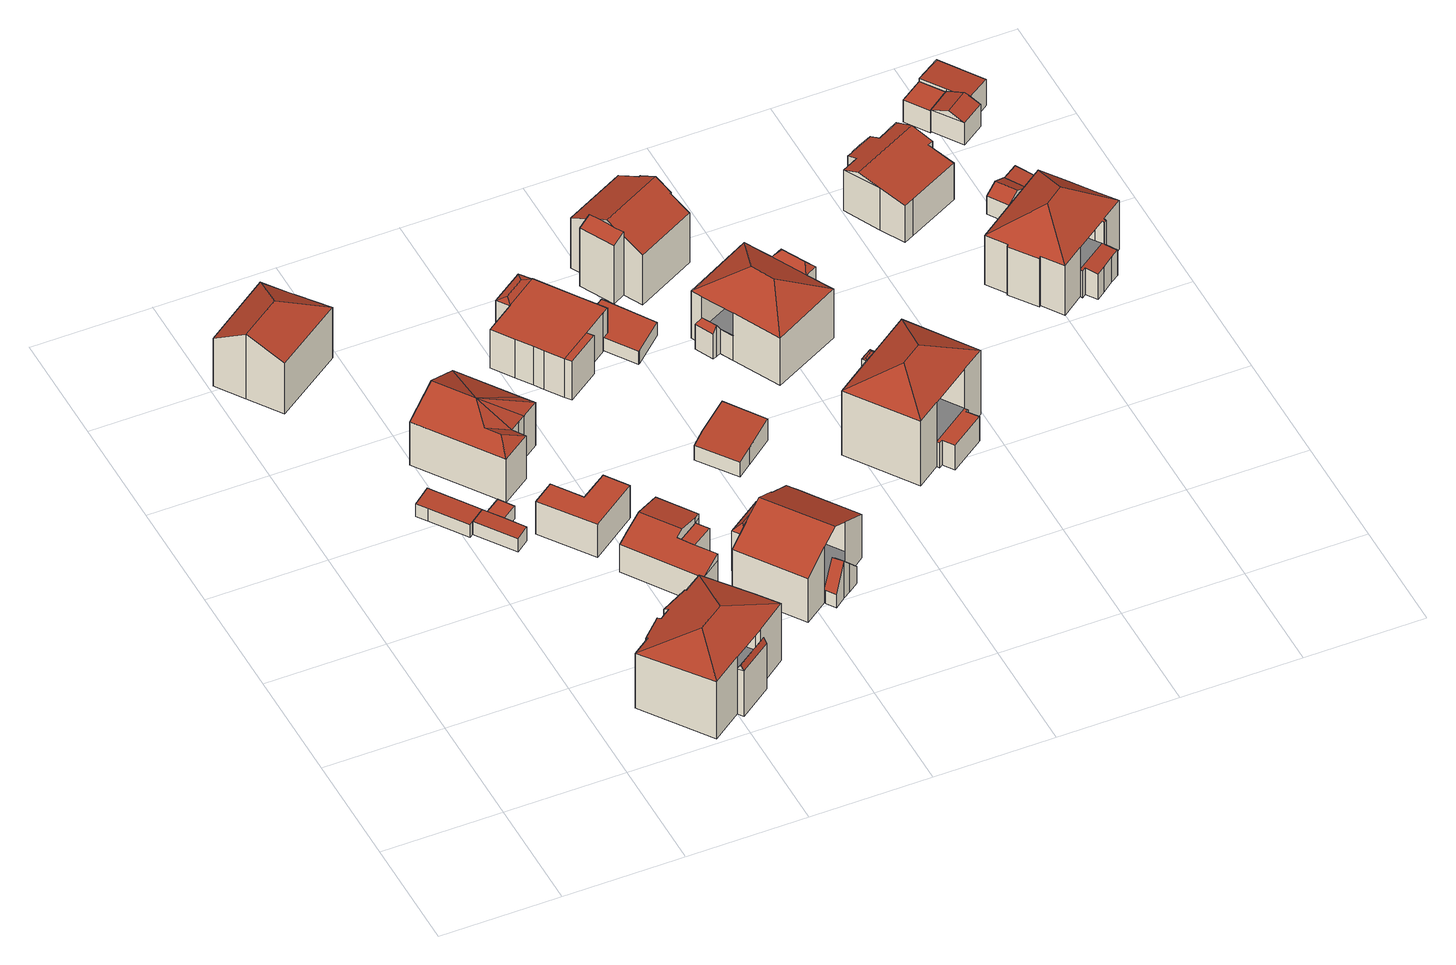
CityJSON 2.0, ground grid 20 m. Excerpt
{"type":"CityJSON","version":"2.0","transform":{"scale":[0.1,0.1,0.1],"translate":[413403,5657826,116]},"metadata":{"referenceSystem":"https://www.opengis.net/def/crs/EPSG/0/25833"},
"CityObjects":{
"building1":{"type":"Building","attributes":{"Dachtyp_tdc":"tdcPolyFlatRoof","Gemeindeschluessel":14612000,"Dachneigung":3.88,"QualitaetDacherkennung":77,"Geometrietyp2DReferenz":"3000","measuredHeight":2.79,"function":"31001_9998","roofType":"2100"},"geometry":[{"type":"Solid","lod":"2","boundaries":[[[[0,1,2,3]],[[1,4,5,2]],[[4,6,7,5]],[[6,8,9,7]],[[8,10,11,9]],[[10,0,3,11]],[[10,8,6,4,1,0]],[[3,2,5,7,9,11]]]],"semantics":{"surfaces":[{"type":"WallSurface"},{"type":"RoofSurface"},{"type":"GroundSurface"}],"values":[[0,0,0,0,0,0,1,2]]}}]},
"building2":{"type":"Building","attributes":{"Dachtyp_tdc":"tdcHipAndGableRoof","Gemeindeschluessel":14612000,"Dachneigung":22.77,"QualitaetDacherkennung":29,"Geometrietyp2DReferenz":"3000","measuredHeight":12.88,"function":"31001_9998","roofType":"5000"},"geometry":[{"type":"Solid","lod":"2","boundaries":[[[[12,13,14,15]],[[13,16,17,14]],[[16,18,19,17]],[[18,20,21,19]],[[20,22,23,21]],[[22,24,25,23]],[[24,12,15,25]],[[20,18,16,13,26]],[[13,12,24,26]],[[24,22,20,26]],[[15,14,17,19,21,23,25]]]],"semantics":{"surfaces":[{"type":"WallSurface"},{"type":"RoofSurface"},{"type":"GroundSurface"}],"values":[[0,0,0,0,0,0,0,1,1,1,2]]}}]},
"building3":{"type":"Building","attributes":{"Dachtyp_tdc":"tdcPolyFlatRoof","Gemeindeschluessel":14612000,"Dachneigung":3.84,"QualitaetDacherkennung":67,"Geometrietyp2DReferenz":"3000","measuredHeight":2.72,"function":"31001_9998","roofType":"2100"},"geometry":[{"type":"Solid","lod":"2","boundaries":[[[[8,6,7,9]],[[6,27,28,7]],[[27,29,30,28]],[[29,31,32,30]],[[31,33,34,32]],[[33,8,9,34]],[[33,31,29,27,6,8]],[[9,7,28,30,32,34]]]],"semantics":{"surfaces":[{"type":"WallSurface"},{"type":"RoofSurface"},{"type":"GroundSurface"}],"values":[[0,0,0,0,0,0,1,2]]}}]},
"building4":{"type":"Building","attributes":{"Gemeindeschluessel":14612000,"Geometrietyp2DReferenz":"3000","function":"31001_9998","roofType":"9999"},"children":["building4-1","building4-2"]},
"building4-1":{"type":"BuildingPart","attributes":{"Dachtyp_tdc":"tdcHipRoof","Dachneigung":20.56,"QualitaetDacherkennung":56,"Geometrietyp2DReferenz":"3000","measuredHeight":13.56,"roofType":"3200"},"parents":["building4"],"geometry":[{"type":"MultiSurface","lod":"2","boundaries":[[[35,36,37,38]],[[36,39,40,37]],[[39,41,42,40]],[[41,43,44,42]],[[43,45,46,44]],[[45,47,48,46]],[[47,49,50,48]],[[49,51,52,50]],[[51,53,54,52]],[[53,55,56,54]],[[55,57,58,56]],[[57,59,60,58]],[[59,61,62,60]],[[61,63,64,65,62]],[[35,38,66]],[[61,59,57,67]],[[39,36,68]],[[57,55,53,51,49,47,45,43,41,39,68,67]],[[36,35,63,61,67,68]],[[37,40,42,44,46,48,50,52,54,56,58,60,62,65,38]]],"semantics":{"surfaces":[{"type":"WallSurface"},{"type":"RoofSurface"},{"type":"GroundSurface"}],"values":[0,0,0,0,0,0,0,0,0,0,0,0,0,0,0,1,1,1,1,2]}}]},
"building4-2":{"type":"BuildingPart","attributes":{"Dachtyp_tdc":"tdcFreeFormRoof","Dachneigung":62.43,"QualitaetDacherkennung":20,"Geometrietyp2DReferenz":"3000","measuredHeight":9.99,"roofType":"5000"},"parents":["building4"],"geometry":[{"type":"MultiSurface","lod":"2","boundaries":[[[64,69,70,65]],[[69,71,72,70]],[[71,66,38,72]],[[73,66,71]],[[74,73,71,69]],[[74,69,64]],[[73,74,64,66]],[[65,70,72,38]]],"semantics":{"surfaces":[{"type":"WallSurface"},{"type":"RoofSurface"},{"type":"GroundSurface"}],"values":[0,0,0,0,1,0,1,2]}}]},
"building5":{"type":"Building","attributes":{"Dachtyp_tdc":"tdcPolyFlatRoof","Gemeindeschluessel":14612000,"Dachneigung":0,"QualitaetDacherkennung":68,"Geometrietyp2DReferenz":"3000","measuredHeight":2.63,"function":"31001_9998","roofType":"1000"},"geometry":[{"type":"Solid","lod":"2","boundaries":[[[[29,27,75,76]],[[27,77,78,75]],[[77,79,80,78]],[[79,29,76,80]],[[79,77,27,29]],[[76,75,78,80]]]],"semantics":{"surfaces":[{"type":"WallSurface"},{"type":"RoofSurface"},{"type":"GroundSurface"}],"values":[[0,0,0,0,1,2]]}}]},
"building6":{"type":"Building","attributes":{"Dachtyp_tdc":"tdcPolyFlatRoof","Gemeindeschluessel":14612000,"Dachneigung":6.63,"QualitaetDacherkennung":47,"Geometrietyp2DReferenz":"3000","measuredHeight":3,"function":"31001_9998","roofType":"2100"},"geometry":[{"type":"Solid","lod":"2","boundaries":[[[[81,82,19,83]],[[82,84,17,19]],[[84,85,86,17]],[[85,81,83,86]],[[85,84,82,81]],[[83,19,17,86]]]],"semantics":{"surfaces":[{"type":"WallSurface"},{"type":"RoofSurface"},{"type":"GroundSurface"}],"values":[[0,0,0,0,1,2]]}}]},
"building7":{"type":"Building","attributes":{"Dachtyp_tdc":"tdcFreeFormRoof","Gemeindeschluessel":14612000,"Dachneigung":26.61,"QualitaetDacherkennung":34,"Geometrietyp2DReferenz":"3000","measuredHeight":11.72,"function":"31001_9998","roofType":"5000"},"geometry":[{"type":"Solid","lod":"2","boundaries":[[[[87,88,89,90]],[[88,91,92,89]],[[91,93,94,92]],[[93,95,96,94]],[[95,97,98,96]],[[97,99,100,98]],[[99,101,102,100]],[[101,103,104,102]],[[103,87,90,104]],[[105,106,103,101]],[[97,101,99]],[[107,97,95]],[[107,101,97]],[[101,107,105]],[[93,107,95]],[[91,107,93]],[[107,91,108]],[[108,91,88]],[[106,105,107,108,88,87]],[[106,87,103]],[[90,89,92,94,96,98,100,102,104]]]],"semantics":{"surfaces":[{"type":"WallSurface"},{"type":"RoofSurface"},{"type":"GroundSurface"}],"values":[[0,0,0,0,0,0,0,0,0,1,1,1,1,1,1,1,1,0,1,1,2]]}}]},
"building8":{"type":"Building","attributes":{"Dachtyp_tdc":"tdcPolyFlatRoof","Gemeindeschluessel":14612000,"Dachneigung":0,"QualitaetDacherkennung":71,"Geometrietyp2DReferenz":"3000","measuredHeight":6.47,"function":"31001_9998","roofType":"1000"},"geometry":[{"type":"Solid","lod":"2","boundaries":[[[[109,110,111,112]],[[110,113,114,111]],[[113,115,116,114]],[[115,117,118,116]],[[117,119,120,118]],[[119,109,112,120]],[[119,117,115,113,110,109]],[[112,111,114,116,118,120]]]],"semantics":{"surfaces":[{"type":"WallSurface"},{"type":"RoofSurface"},{"type":"GroundSurface"}],"values":[[0,0,0,0,0,0,1,2]]}}]},
"building9":{"type":"Building","attributes":{"Dachtyp_tdc":"tdcFreeFormRoof","Gemeindeschluessel":14612000,"Dachneigung":18.5,"QualitaetDacherkennung":29,"Geometrietyp2DReferenz":"3000","measuredHeight":7.37,"function":"31001_9998","roofType":"5000"},"geometry":[{"type":"Solid","lod":"2","boundaries":[[[[121,122,123,124]],[[122,125,126,123]],[[125,127,128,126]],[[127,129,130,128]],[[129,131,132,130]],[[131,133,134,132]],[[133,135,136,134]],[[135,137,138,136]],[[137,121,124,138]],[[139,140,141,142,143,144,131,129]],[[145,146,143,142,147]],[[137,145,147,121]],[[121,147,142,141,122]],[[135,146,145,137]],[[131,144,133]],[[133,144,143,146,135]],[[122,141,140,125]],[[125,140,139,127]],[[127,139,129]],[[124,123,126,128,130,132,134,136,138]]]],"semantics":{"surfaces":[{"type":"WallSurface"},{"type":"RoofSurface"},{"type":"GroundSurface"}],"values":[[0,0,0,0,0,0,0,0,0,1,1,0,0,0,0,0,0,0,0,2]]}}]},
"building10":{"type":"Building","attributes":{"Dachtyp_tdc":"tdcPolyFlatRoof","Gemeindeschluessel":14612000,"Dachneigung":0,"QualitaetDacherkennung":7,"Geometrietyp2DReferenz":"3000","measuredHeight":5.4,"function":"31001_9998","roofType":"1000"},"geometry":[{"type":"Solid","lod":"2","boundaries":[[[[148,149,150,151]],[[149,152,153,150]],[[152,154,155,153]],[[154,148,151,155]],[[154,152,149,148]],[[151,150,153,155]]]],"semantics":{"surfaces":[{"type":"WallSurface"},{"type":"RoofSurface"},{"type":"GroundSurface"}],"values":[[0,0,0,0,1,2]]}}]},
"building11":{"type":"Building","attributes":{"Gemeindeschluessel":14612000,"Geometrietyp2DReferenz":"3000","function":"31001_9998","roofType":"9999"},"children":["building11-1","building11-2","building11-3"]},
"building11-1":{"type":"BuildingPart","attributes":{"Dachtyp_tdc":"tdcFreeFormRoof","Dachneigung":44.23,"QualitaetDacherkennung":26,"Geometrietyp2DReferenz":"3000","measuredHeight":9.1,"roofType":"5000"},"parents":["building11"],"geometry":[{"type":"MultiSurface","lod":"2","boundaries":[[[156,157,158,159]],[[157,160,161,158]],[[160,162,163,161]],[[164,162,160]],[[165,164,160,157]],[[165,157,156]],[[164,165,156,166,162]],[[158,161,163,167,159]]],"semantics":{"surfaces":[{"type":"WallSurface"},{"type":"RoofSurface"},{"type":"GroundSurface"}],"values":[0,0,0,1,1,1,1,2]}}]},
"building11-2":{"type":"BuildingPart","attributes":{"Dachtyp_tdc":"tdcGableRoof","Dachneigung":46.18,"QualitaetDacherkennung":14,"Geometrietyp2DReferenz":"3000","measuredHeight":7.28,"roofType":"3100"},"parents":["building11"],"geometry":[{"type":"MultiSurface","lod":"2","boundaries":[[[168,169,170,171]],[[169,172,173,170]],[[172,174,175,173]],[[174,176,177,175]],[[176,178,179,177]],[[178,180,181,179]],[[180,182,183,181]],[[182,184,185,183]],[[178,176,174,172,169,168,186,187]],[[187,184,182,180,178]],[[185,188,189,171,170,173,175,177,179,181,183]]],"semantics":{"surfaces":[{"type":"WallSurface"},{"type":"RoofSurface"},{"type":"GroundSurface"}],"values":[0,0,0,0,0,0,0,0,1,1,2]}}]},
"building11-3":{"type":"BuildingPart","attributes":{"Dachtyp_tdc":"tdcGableRoof","Dachneigung":27.07,"QualitaetDacherkennung":58,"Geometrietyp2DReferenz":"3000","measuredHeight":12.75,"roofType":"3100"},"parents":["building11"],"geometry":[{"type":"MultiSurface","lod":"2","boundaries":[[[190,191,159,192]],[[191,156,159]],[[193,194,195,163,162]],[[194,196,197,195]],[[196,198,199,197]],[[198,200,201,199]],[[200,202,203,201]],[[202,204,170,203]],[[204,205,168,171,170]],[[206,207,208,185,184]],[[207,190,192,208]],[[209,205,204,202,200,198,196,194,193,210]],[[210,191,190,207,206,209]],[[192,159,167,163,195,197,199,201,203,170,171,189,188,185,208]]],"semantics":{"surfaces":[{"type":"WallSurface"},{"type":"RoofSurface"},{"type":"GroundSurface"}],"values":[0,0,0,0,0,0,0,0,0,0,0,1,1,2]}}]},
"building12":{"type":"Building","attributes":{"Gemeindeschluessel":14612000,"Geometrietyp2DReferenz":"3000","function":"31001_9998","roofType":"9999"},"children":["building12-1","building12-2","building12-3"]},
"building12-1":{"type":"BuildingPart","attributes":{"Dachtyp_tdc":"tdcFreeFormRoof","Dachneigung":14.21,"QualitaetDacherkennung":12,"Geometrietyp2DReferenz":"3000","measuredHeight":7.88,"roofType":"5000"},"parents":["building12"],"geometry":[{"type":"MultiSurface","lod":"2","boundaries":[[[211,212,213,214]],[[212,215,216,213]],[[215,217,218,216]],[[219,217,215]],[[220,219,215,212]],[[220,212,211]],[[219,220,211,217]],[[214,213,216,218]]],"semantics":{"surfaces":[{"type":"WallSurface"},{"type":"RoofSurface"},{"type":"GroundSurface"}],"values":[0,0,0,1,1,1,1,2]}}]},
"building12-2":{"type":"BuildingPart","attributes":{"Dachtyp_tdc":"tdcPolyFlatRoof","Dachneigung":0,"QualitaetDacherkennung":59,"Geometrietyp2DReferenz":"3000","measuredHeight":7.73,"roofType":"1000"},"parents":["building12"],"geometry":[{"type":"MultiSurface","lod":"2","boundaries":[[[221,222,223,224]],[[222,225,226,223]],[[221,224,227,228]],[[228,225,222,221]],[[224,223,226,227]]],"semantics":{"surfaces":[{"type":"WallSurface"},{"type":"RoofSurface"},{"type":"GroundSurface"}],"values":[0,0,0,1,2]}}]},
"building12-3":{"type":"BuildingPart","attributes":{"Dachtyp_tdc":"tdcPolyFlatRoof","Dachneigung":0,"QualitaetDacherkennung":80,"Geometrietyp2DReferenz":"3000","measuredHeight":7.68,"roofType":"1000"},"parents":["building12"],"geometry":[{"type":"MultiSurface","lod":"2","boundaries":[[[225,229,230,226]],[[229,231,232,230]],[[231,233,234,232]],[[233,235,236,234]],[[235,237,214,236]],[[237,211,214]],[[238,239,240,218,217]],[[239,241,242,240]],[[241,243,244,242]],[[243,228,227,244]],[[228,243,241,239,238,237,235,233,231,229,225]],[[226,230,232,234,236,214,218,240,242,244,227]]],"semantics":{"surfaces":[{"type":"WallSurface"},{"type":"RoofSurface"},{"type":"GroundSurface"}],"values":[0,0,0,0,0,0,0,0,0,0,1,2]}}]},
"building13":{"type":"Building","attributes":{"Dachtyp_tdc":"tdcPolyFlatRoof","Gemeindeschluessel":14612000,"Dachneigung":9.21,"QualitaetDacherkennung":53,"Geometrietyp2DReferenz":"3000","measuredHeight":4.32,"function":"31001_9998","roofType":"2100"},"geometry":[{"type":"Solid","lod":"2","boundaries":[[[[245,246,247,248]],[[246,249,250,247]],[[249,251,252,250]],[[251,253,254,252]],[[253,255,256,254]],[[255,245,248,256]],[[255,253,251,249,246,245]],[[248,247,250,252,254,256]]]],"semantics":{"surfaces":[{"type":"WallSurface"},{"type":"RoofSurface"},{"type":"GroundSurface"}],"values":[[0,0,0,0,0,0,1,2]]}}]},
"building14":{"type":"Building","attributes":{"Dachtyp_tdc":"tdcPolyFlatRoof","Gemeindeschluessel":14612000,"Dachneigung":0,"QualitaetDacherkennung":70,"Geometrietyp2DReferenz":"3000","measuredHeight":2.51,"function":"31001_9998","roofType":"1000"},"geometry":[{"type":"Solid","lod":"2","boundaries":[[[[257,258,259,260]],[[258,261,262,259]],[[261,263,264,262]],[[263,265,266,264]],[[265,267,268,266]],[[267,269,270,268]],[[269,257,260,270]],[[269,267,265,263,261,258,257]],[[260,259,262,264,266,268,270]]]],"semantics":{"surfaces":[{"type":"WallSurface"},{"type":"RoofSurface"},{"type":"GroundSurface"}],"values":[[0,0,0,0,0,0,0,1,2]]}}]},
"building15":{"type":"Building","attributes":{"Gemeindeschluessel":14612000,"Geometrietyp2DReferenz":"3000","function":"31001_9998","roofType":"9999"},"children":["building15-1","building15-2"]},
"building15-1":{"type":"BuildingPart","attributes":{"Dachtyp_tdc":"tdcPolyFlatRoof","Dachneigung":22.62,"QualitaetDacherkennung":53,"Geometrietyp2DReferenz":"3000","measuredHeight":12.6,"roofType":"2100"},"parents":["building15"],"geometry":[{"type":"MultiSurface","lod":"2","boundaries":[[[271,272,273,274]],[[272,275,273]],[[276,277,278,279,280]],[[277,271,274,278]],[[277,276,281,282,283,272,271]],[[274,273,284,279,278]]],"semantics":{"surfaces":[{"type":"WallSurface"},{"type":"RoofSurface"},{"type":"GroundSurface"}],"values":[0,0,0,0,1,2]}}]},
"building15-2":{"type":"BuildingPart","attributes":{"Dachtyp_tdc":"tdcGableRoof","Dachneigung":26.58,"QualitaetDacherkennung":43,"Geometrietyp2DReferenz":"3000","measuredHeight":13.35,"roofType":"3100"},"parents":["building15"],"geometry":[{"type":"MultiSurface","lod":"2","boundaries":[[[285,286,287,288]],[[286,280,279,287]],[[275,289,290,273]],[[289,291,292,290]],[[291,293,294,292]],[[293,295,296,294]],[[295,297,298,296]],[[297,299,300,298]],[[299,301,302,300]],[[301,285,288,302]],[[297,295,293,291,289,275,283,303]],[[303,281,280,286,285,301,299,297]],[[288,287,279,284,273,290,292,294,296,298,300,302]]],"semantics":{"surfaces":[{"type":"WallSurface"},{"type":"RoofSurface"},{"type":"GroundSurface"}],"values":[0,0,0,0,0,0,0,0,0,0,1,1,2]}}]},
"building16":{"type":"Building","attributes":{"Gemeindeschluessel":14612000,"Geometrietyp2DReferenz":"3000","function":"31001_9998","roofType":"9999"},"children":["building16-1","building16-2","building16-3"]},
"building16-1":{"type":"BuildingPart","attributes":{"Dachtyp_tdc":"tdcFreeFormRoof","Dachneigung":47.54,"QualitaetDacherkennung":11,"Geometrietyp2DReferenz":"3000","measuredHeight":10.95,"roofType":"5000"},"parents":["building16"],"geometry":[{"type":"MultiSurface","lod":"2","boundaries":[[[304,305,306,307]],[[305,308,309,306]],[[308,310,311,309]],[[310,312,313,311]],[[314,315,316,317]],[[315,304,307,316]],[[312,310,308,318]],[[308,305,319,318]],[[305,304,315,314,319]],[[314,312,318,319]],[[307,306,309,311,313,317,316]]],"semantics":{"surfaces":[{"type":"WallSurface"},{"type":"RoofSurface"},{"type":"GroundSurface"}],"values":[0,0,0,0,0,0,1,1,1,1,2]}}]},
"building16-2":{"type":"BuildingPart","attributes":{"Dachtyp_tdc":"tdcHipRoof","Dachneigung":27.1,"QualitaetDacherkennung":81,"Geometrietyp2DReferenz":"3000","measuredHeight":12.8,"roofType":"3200"},"parents":["building16"],"geometry":[{"type":"MultiSurface","lod":"2","boundaries":[[[320,321,322]],[[320,323,324,321]],[[323,325,326,324]],[[325,327,328,326]],[[327,329,317,328]],[[329,314,317]],[[330,331,332,313]],[[331,333,334,332]],[[333,335,336,334]],[[335,337,336]],[[333,331,338]],[[325,323,339]],[[331,330,329,327,325,339,338]],[[323,320,335,333,338,339]],[[321,324,326,328,317,313,332,334,336]]],"semantics":{"surfaces":[{"type":"WallSurface"},{"type":"RoofSurface"},{"type":"GroundSurface"}],"values":[0,0,0,0,0,0,0,0,0,0,1,1,1,1,2]}}]},
"building16-3":{"type":"BuildingPart","attributes":{"Dachtyp_tdc":"tdcFreeFormRoof","Dachneigung":57.87,"QualitaetDacherkennung":20,"Geometrietyp2DReferenz":"3000","measuredHeight":6.08,"roofType":"5000"},"parents":["building16"],"geometry":[{"type":"MultiSurface","lod":"2","boundaries":[[[337,340,336]],[[340,341,342,336]],[[341,343,344,342]],[[343,345,346,344]],[[345,347,348,346]],[[347,322,321,348]],[[343,341,340,337,322,349]],[[322,347,349]],[[347,345,343,349]],[[321,336,342,344,346,348]]],"semantics":{"surfaces":[{"type":"WallSurface"},{"type":"RoofSurface"},{"type":"GroundSurface"}],"values":[0,0,0,0,0,0,1,1,1,2]}}]},
"building17":{"type":"Building","attributes":{"Dachtyp_tdc":"tdcFreeFormRoof","Gemeindeschluessel":14612000,"Dachneigung":11.25,"QualitaetDacherkennung":22,"Geometrietyp2DReferenz":"3000","measuredHeight":12.79,"function":"31001_9998","roofType":"5000"},"geometry":[{"type":"Solid","lod":"2","boundaries":[[[[350,351,352,353]],[[351,354,355,352]],[[354,356,357,355]],[[356,350,353,357]],[[358,356,354]],[[359,358,354,351]],[[359,351,350]],[[358,359,350,356]],[[353,352,355,357]]]],"semantics":{"surfaces":[{"type":"WallSurface"},{"type":"RoofSurface"},{"type":"GroundSurface"}],"values":[[0,0,0,0,1,1,1,1,2]]}}]},
"building18":{"type":"Building","attributes":{"Gemeindeschluessel":14612000,"Geometrietyp2DReferenz":"3000","function":"31001_9998","roofType":"9999"},"children":["building18-1","building18-2"]},
"building18-1":{"type":"BuildingPart","attributes":{"Dachtyp_tdc":"tdcPolyFlatRoof","Dachneigung":0,"QualitaetDacherkennung":44,"Geometrietyp2DReferenz":"3000","measuredHeight":4.86,"roofType":"1000"},"parents":["building18"],"geometry":[{"type":"MultiSurface","lod":"2","boundaries":[[[360,361,362,363]],[[361,364,365,362]],[[364,366,367,365]],[[366,368,369,367]],[[368,370,371,369]],[[370,372,373,371]],[[372,374,375,373]],[[372,370,368,366,364,361,360,374]],[[375,363,362,365,367,369,371,373]]],"semantics":{"surfaces":[{"type":"WallSurface"},{"type":"RoofSurface"},{"type":"GroundSurface"}],"values":[0,0,0,0,0,0,0,1,2]}}]},
"building18-2":{"type":"BuildingPart","attributes":{"Dachtyp_tdc":"tdcHipRoof","Dachneigung":24.81,"QualitaetDacherkennung":68,"Geometrietyp2DReferenz":"3000","measuredHeight":15.86,"roofType":"3200"},"parents":["building18"],"geometry":[{"type":"MultiSurface","lod":"2","boundaries":[[[376,375,374]],[[376,377,378,375]],[[377,379,380,378]],[[379,381,353,380]],[[381,382,357,353]],[[382,383,384,357]],[[383,385,386,384]],[[385,387,363,386]],[[387,360,363]],[[385,383,388]],[[379,377,389]],[[383,382,381,379,389,388]],[[377,376,387,385,388,389]],[[375,378,380,353,357,384,386,363]]],"semantics":{"surfaces":[{"type":"WallSurface"},{"type":"RoofSurface"},{"type":"GroundSurface"}],"values":[0,0,0,0,0,0,0,0,0,1,1,1,1,2]}}]},
"building19":{"type":"Building","attributes":{"Dachtyp_tdc":"tdcFreeFormRoof","Gemeindeschluessel":14612000,"Dachneigung":12.96,"QualitaetDacherkennung":53,"Geometrietyp2DReferenz":"3000","measuredHeight":9.21,"function":"31001_9998","roofType":"5000"},"geometry":[{"type":"Solid","lod":"2","boundaries":[[[[390,391,392,393]],[[391,394,395,392]],[[394,396,397,395]],[[396,398,399,397]],[[398,400,401,399]],[[400,402,403,401]],[[402,404,405,403]],[[404,406,407,405]],[[406,408,409,407]],[[408,410,411,409]],[[410,412,413,411]],[[412,414,415,413]],[[414,416,417,415]],[[416,418,419,417]],[[418,420,421,419]],[[420,390,393,421]],[[422,410,408,406,404,402,400,398,396,394,391,423]],[[418,416,414,412,422,423,390,420]],[[391,390,423]],[[412,410,422]],[[393,392,395,397,399,401,403,405,407,409,411,413,415,417,419,421]]]],"semantics":{"surfaces":[{"type":"WallSurface"},{"type":"RoofSurface"},{"type":"GroundSurface"}],"values":[[0,0,0,0,0,0,0,0,0,0,0,0,0,0,0,0,1,1,0,0,2]]}}]},
"building20":{"type":"Building","attributes":{"Gemeindeschluessel":14612000,"Geometrietyp2DReferenz":"3000","function":"31001_9998","roofType":"9999"},"children":["building20-1","building20-2"]},
"building20-1":{"type":"BuildingPart","attributes":{"Dachtyp_tdc":"tdcFreeFormRoof","Dachneigung":30.72,"QualitaetDacherkennung":53,"Geometrietyp2DReferenz":"3000","measuredHeight":13.81,"roofType":"5000"},"parents":["building20"],"geometry":[{"type":"MultiSurface","lod":"2","boundaries":[[[424,425,426,427]],[[425,428,429,426]],[[428,430,431,429]],[[430,432,433,431]],[[432,434,435,433]],[[434,436,437,435]],[[436,438,439,437]],[[438,440,441,439]],[[440,442,443,444,441]],[[445,446,447]],[[445,448,449,446]],[[448,450,451,449]],[[450,452,453,451]],[[452,424,427,453]],[[448,445,454,442,440,438,436,455,456]],[[436,434,432,430,455]],[[430,428,456,455]],[[428,425,424,452,450,448,456]],[[427,426,429,431,433,435,437,439,441,444,457,446,449,451,453]]],"semantics":{"surfaces":[{"type":"WallSurface"},{"type":"RoofSurface"},{"type":"GroundSurface"}],"values":[0,0,0,0,0,0,0,0,0,0,0,0,0,0,1,1,1,1,2]}}]},
"building20-2":{"type":"BuildingPart","attributes":{"Dachtyp_tdc":"tdcPolyFlatRoof","Dachneigung":8.8,"QualitaetDacherkennung":39,"Geometrietyp2DReferenz":"3000","measuredHeight":5.37,"roofType":"2100"},"parents":["building20"],"geometry":[{"type":"MultiSurface","lod":"2","boundaries":[[[443,458,459,444]],[[458,460,461,459]],[[460,462,463,461]],[[462,464,465,463]],[[464,466,467,465]],[[466,468,469,467]],[[447,468,466,464,462,460,458,443,470]],[[457,444,459,461,463,465,467,469,446]],[[468,447,446,469]]],"semantics":{"surfaces":[{"type":"WallSurface"},{"type":"RoofSurface"},{"type":"GroundSurface"}],"values":[0,0,0,0,0,0,1,2,0]}}]},
"building21":{"type":"Building","attributes":{"Dachtyp_tdc":"tdcGableRoof","Gemeindeschluessel":14612000,"Dachneigung":24.05,"QualitaetDacherkennung":70,"Geometrietyp2DReferenz":"3000","measuredHeight":4.69,"function":"31001_9998","roofType":"3100"},"geometry":[{"type":"Solid","lod":"2","boundaries":[[[[471,472,473,474]],[[472,475,476,473]],[[475,477,478,476]],[[477,471,474,478]],[[475,472,479]],[[471,477,480]],[[472,471,480,479]],[[477,475,479,480]],[[474,473,476,478]]]],"semantics":{"surfaces":[{"type":"WallSurface"},{"type":"RoofSurface"},{"type":"GroundSurface"}],"values":[[0,0,0,0,0,0,1,1,2]]}}]},
"building22":{"type":"Building","attributes":{"Dachtyp_tdc":"tdcPolyFlatRoof","Gemeindeschluessel":14612000,"Dachneigung":4.21,"QualitaetDacherkennung":64,"Geometrietyp2DReferenz":"3000","measuredHeight":3.36,"function":"31001_9998","roofType":"2100"},"geometry":[{"type":"Solid","lod":"2","boundaries":[[[[481,482,483,484]],[[482,485,486,483]],[[485,487,488,486]],[[487,481,484,488]],[[487,485,482,481]],[[484,483,486,488]]]],"semantics":{"surfaces":[{"type":"WallSurface"},{"type":"RoofSurface"},{"type":"GroundSurface"}],"values":[[0,0,0,0,1,2]]}}]},
"building23":{"type":"Building","attributes":{"Dachtyp_tdc":"tdcPolyFlatRoof","Gemeindeschluessel":14612000,"Dachneigung":0,"QualitaetDacherkennung":74,"Geometrietyp2DReferenz":"3000","measuredHeight":4.36,"function":"31001_9998","roofType":"1000"},"geometry":[{"type":"Solid","lod":"2","boundaries":[[[[489,490,491,492]],[[490,493,494,491]],[[493,495,496,494]],[[495,489,492,496]],[[495,493,490,489]],[[492,491,494,496]]]],"semantics":{"surfaces":[{"type":"WallSurface"},{"type":"RoofSurface"},{"type":"GroundSurface"}],"values":[[0,0,0,0,1,2]]}}]},
"building24":{"type":"Building","attributes":{"Dachtyp_tdc":"tdcFreeFormRoof","Gemeindeschluessel":14612000,"Dachneigung":21.34,"QualitaetDacherkennung":81,"Geometrietyp2DReferenz":"3000","measuredHeight":5.5,"function":"31001_9998","roofType":"5000"},"geometry":[{"type":"Solid","lod":"2","boundaries":[[[[497,498,499,500]],[[498,501,502,499]],[[501,503,504,502]],[[503,505,506,504]],[[505,497,500,506]],[[507,508,498,497]],[[505,503,501,508,507]],[[501,498,508]],[[497,505,507]],[[500,499,502,504,506]]]],"semantics":{"surfaces":[{"type":"WallSurface"},{"type":"RoofSurface"},{"type":"GroundSurface"}],"values":[[0,0,0,0,0,1,1,0,0,2]]}}]},
"building25":{"type":"Building","attributes":{"Dachtyp_tdc":"tdcPolyFlatRoof","Gemeindeschluessel":14612000,"Dachneigung":3.58,"QualitaetDacherkennung":74,"Geometrietyp2DReferenz":"3000","measuredHeight":5.51,"function":"31001_9998","roofType":"2100"},"geometry":[{"type":"Solid","lod":"2","boundaries":[[[[509,510,511,512]],[[510,513,514,511]],[[513,515,516,514]],[[515,517,518,516]],[[517,509,512,518]],[[517,515,513,510,509]],[[512,511,514,516,518]]]],"semantics":{"surfaces":[{"type":"WallSurface"},{"type":"RoofSurface"},{"type":"GroundSurface"}],"values":[[0,0,0,0,0,1,2]]}}]}
},
"vertices":[
[164,606,33],[152,622,33],[152,622,8],[164,606,8],[181,643,36],[181,643,8],[234,567,36],[234,567,8],[211,551,34],[211,551,8],[205,547,33],[205,547,8],
[4,1002,103],[118,1082,103],[118,1082,8],[4,1002,8],[145,1043,105],[145,1043,8],[154,1030,106],[154,1030,8],[188,982,109],[188,982,8],[73,903,109],[73,903,8],[36,956,137],[36,956,8],[104,1003,137],
[239,560,36],[239,560,8],[256,536,36],[256,536,8],[277,505,36],[277,505,8],[255,489,34],[255,489,8],
[400,45,114],[350,9,114],[350,9,0],[400,45,0],[270,120,109],[270,120,0],[301,142,109],[301,142,0],[299,145,107],[299,145,0],[334,180,104],[334,180,0],[338,174,107],[338,174,0],[356,187,107],[356,187,0],[351,193,104],[351,193,0],[395,214,107],[395,214,0],[397,212,109],[397,212,0],[427,233,109],[427,233,0],[482,158,112],[482,158,0],[507,121,114],[507,121,0],[456,84,114],[456,84,90],[456,84,0],[400,45,90],[414,133,136],[369,102,136],
[462,75,90],[462,75,0],[407,36,90],[407,36,0],[403,40,100],[459,80,100],
[239,560,10],[256,536,10],[264,577,36],[264,577,10],[280,553,36],[280,553,10],
[167,1038,38],[154,1030,37],[167,1038,8],[145,1043,37],[158,1052,38],[158,1052,8],
[285,592,94],[192,726,94],[192,726,8],[285,592,8],[296,799,94],[296,799,8],[362,704,94],[362,704,8],[376,685,94],[376,685,8],[349,666,94],[349,666,8],[336,657,94],[336,657,8],[320,646,94],[320,646,8],[333,626,94],[333,626,8],[279,653,108],[294,631,108],[287,700,126],[244,762,126],
[354,426,76],[294,510,76],[294,510,11],[354,426,11],[329,535,76],[329,535,11],[362,488,76],[362,488,11],[407,519,76],[407,519,11],[433,482,76],[433,482,11],
[493,385,58],[449,355,58],[449,355,3],[493,385,3],[462,335,58],[462,335,3],[488,298,58],[488,298,3],[454,274,58],[454,274,3],[373,391,58],[373,391,3],[391,404,58],[391,404,3],[460,452,58],[460,452,3],[502,392,58],[502,392,3],[488,298,72],[462,335,72],[449,355,72],[462,364,77],[420,424,77],[391,404,65],[502,392,67],[460,452,67],[493,385,69],
[462,335,59],[449,355,59],[449,355,5],[462,335,5],[493,385,59],[493,385,5],[507,365,59],[507,365,5],
[537,305,81],[523,325,81],[523,325,2],[537,305,2],[583,367,81],[583,367,2],[598,347,81],[598,347,2],[582,351,93],[540,322,93],[568,326,81],[568,326,2],
[666,239,36],[666,238,36],[666,238,2],[666,239,2],[667,237,36],[667,237,2],[677,222,36],[677,222,2],[660,210,58],[660,210,2],[647,201,75],[647,201,2],[628,187,28],[628,187,2],[617,202,28],[617,202,2],[616,204,27],[616,204,2],[642,222,67],[635,217,75],[635,217,2],[642,222,2],
[503,281,89],[537,305,110],[503,281,2],[598,347,111],[598,346,111],[598,346,2],[634,372,89],[634,372,2],[649,351,89],[649,351,2],[663,330,89],[663,330,2],[707,268,89],[707,268,2],[666,238,115],[666,239,115],[616,204,114],[577,176,89],[577,176,2],[642,222,129],[568,326,129],
[436,898,84],[422,918,84],[422,918,8],[436,898,8],[476,955,84],[476,955,8],[490,936,84],[490,936,8],[473,939,87],[439,915,87],
[519,787,85],[466,750,85],[466,750,8],[519,787,8],[459,760,85],[459,760,8],[512,797,8],[512,797,85],
[439,788,85],[439,788,8],[429,804,85],[429,804,8],[411,829,85],[411,829,8],[387,864,85],[387,864,8],[436,898,85],[490,936,85],[537,868,85],[537,868,8],[562,832,85],[562,832,8],[552,825,85],[552,825,8],
[639,510,45],[616,492,41],[616,492,12],[639,510,12],[571,554,41],[571,554,12],[593,573,45],[593,573,12],[642,609,55],[642,609,12],[686,546,55],[686,546,12],
[552,825,36],[562,832,36],[562,832,10],[552,825,10],[537,868,36],[537,868,10],[585,901,36],[585,901,10],[637,821,36],[637,821,10],[588,777,36],[588,777,10],[586,776,36],[586,776,10],
[579,963,128],[600,974,138],[600,974,12],[579,963,12],[600,974,129],[629,918,138],[608,907,128],[608,907,12],[629,918,12],[629,918,129],[621,932,138],[615,945,138],[608,959,138],[615,945,12],
[746,940,111],[645,887,111],[645,887,12],[746,940,12],[584,1004,112],[584,1004,12],[686,1057,112],[686,1057,12],[704,1023,131],[704,1023,12],[706,1024,131],[706,1024,12],[719,999,145],[719,999,12],[732,973,130],[732,973,12],[730,972,130],[730,972,12],[615,945,145],
[830,813,109],[835,815,109],[835,815,12],[830,813,12],[864,758,109],[864,758,12],[847,749,109],[847,749,12],[844,748,109],[844,748,12],[815,805,109],[818,806,109],[818,806,12],[815,805,12],[849,763,121],[830,800,121],
[687,776,106],[687,776,12],[687,776,61],[679,792,106],[679,792,12],[792,850,110],[792,850,12],[803,827,110],[803,827,12],[815,805,110],[844,748,110],[867,703,110],[867,703,12],[753,645,106],[753,645,12],[714,723,106],[714,723,12],[714,723,60],[784,731,140],[765,769,140],
[714,723,61],[703,744,61],[703,744,12],[696,741,73],[696,741,12],[689,738,61],[689,738,12],[674,769,61],[674,769,12],[684,765,73],
[831,513,140],[826,521,140],[826,521,13],[831,513,13],[846,534,140],[846,534,13],[851,527,140],[851,527,13],[845,528,141],[832,519,141],
[953,436,62],[956,431,62],[956,431,13],[953,436,13],[952,429,62],[952,429,13],[965,411,62],[965,411,13],[906,370,62],[906,370,13],[894,388,62],[894,388,13],[888,384,62],[888,384,13],[885,388,62],[885,388,13],
[885,388,141],[846,361,141],[846,361,13],[770,470,141],[770,470,13],[831,513,141],[851,527,141],[915,572,141],[915,572,13],[991,462,141],[991,462,13],[953,436,141],[900,481,172],[863,455,172],
[1027,884,96],[997,944,94],[997,944,13],[1027,884,13],[1025,958,94],[1025,958,13],[1018,974,88],[1018,974,13],[1023,977,88],[1023,977,13],[1026,978,88],[1026,978,13],[1029,980,88],[1029,980,13],[1043,987,88],[1043,987,13],[1066,998,88],[1066,998,13],[1074,983,94],[1074,983,13],[1110,1002,95],[1110,1002,13],[1140,942,96],[1140,942,13],[1131,938,96],[1131,938,13],[1153,896,86],[1153,896,13],[1066,852,86],[1066,852,13],[1049,843,86],[1049,843,13],[1123,977,105],[1010,919,105],
[1134,674,113],[1136,676,115],[1136,676,17],[1134,674,17],[1114,708,115],[1114,708,17],[1245,802,115],[1245,802,17],[1274,762,115],[1274,762,17],[1300,725,115],[1300,725,17],[1324,692,115],[1324,692,17],[1287,666,115],[1287,666,17],[1289,663,113],[1289,663,17],[1285,660,113],[1285,660,70],[1285,660,17],[1229,625,115],[1229,625,17],[1229,625,71],[1192,598,115],[1192,598,17],[1168,632,115],[1168,632,17],[1166,630,113],[1166,630,17],[1283,663,115],[1241,716,155],[1208,692,155],[1283,663,17],
[1298,643,67],[1298,643,17],[1284,633,67],[1284,633,17],[1265,619,67],[1265,619,17],[1250,608,67],[1250,608,17],[1238,626,70],[1238,626,17],[1231,621,70],[1231,621,17],[1283,663,70],
[1220,866,56],[1240,833,56],[1240,833,20],[1220,866,20],[1201,808,56],[1201,808,20],[1180,841,56],[1180,841,20],[1221,821,67],[1200,854,67],
[1240,833,52],[1220,866,55],[1220,866,21],[1240,833,21],[1246,883,55],[1246,883,21],[1267,850,52],[1267,850,21],
[1156,1076,60],[1194,1102,60],[1194,1102,16],[1156,1076,16],[1220,1064,60],[1220,1064,16],[1182,1037,60],[1182,1037,16],
[1182,1037,62],[1220,1064,62],[1220,1064,19],[1182,1037,19],[1242,1032,71],[1242,1032,19],[1253,1016,63],[1253,1016,19],[1215,990,63],[1215,990,19],[1199,1012,74],[1237,1038,74],
[1220,1064,66],[1194,1102,66],[1194,1102,11],[1220,1064,11],[1236,1130,63],[1236,1130,11],[1283,1061,63],[1283,1061,11],[1242,1032,66],[1242,1032,11]
]}
